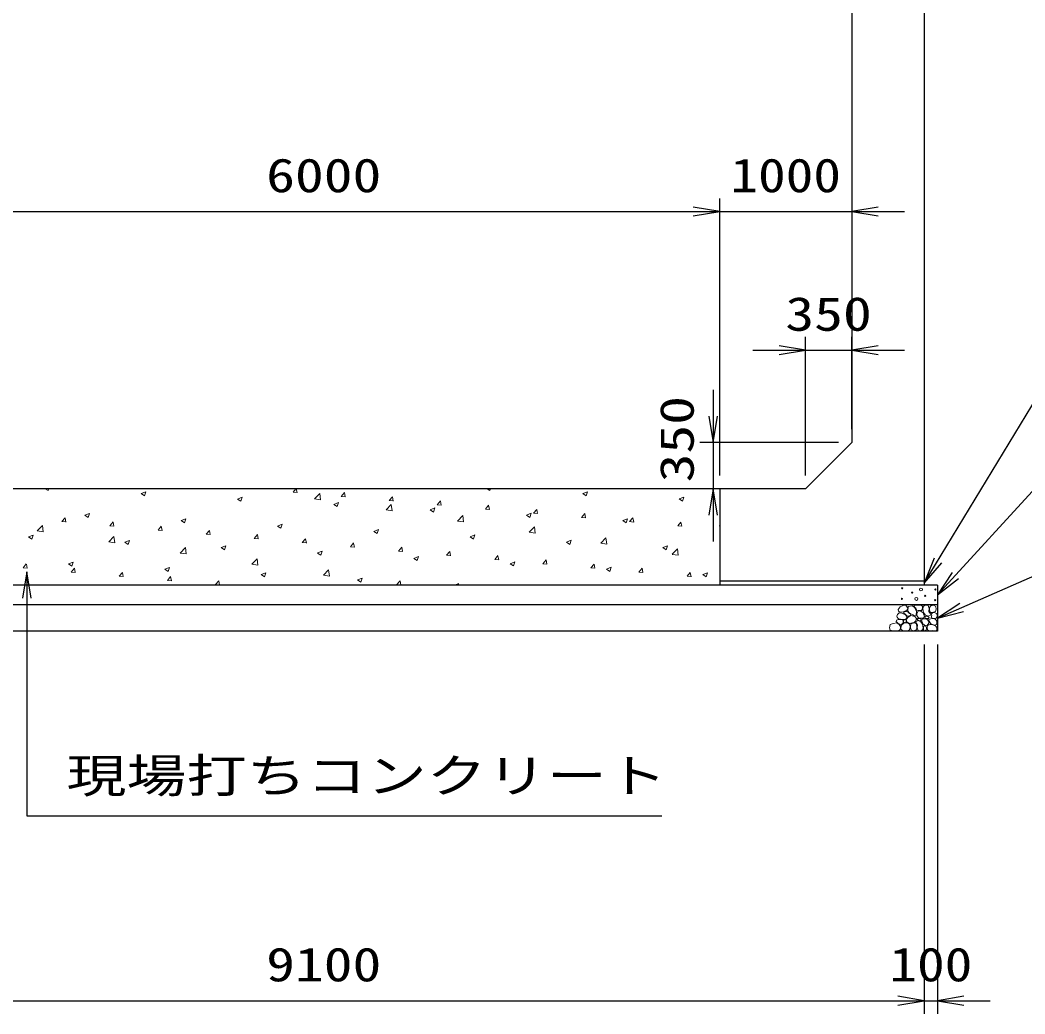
# Model space of a CAD drawing. Units: millimetres at full size. Extents: x 0 to 84100, y 0 to 59400.
# Drawn here: x 65749 to 73362, y 28820 to 36351 of the extents above; entities that cross this region are included whole.
import ezdxf
from ezdxf.enums import TextEntityAlignment as Align

# ---------------------------------------------------------------- set-up
doc = ezdxf.new("R2010")
doc.units = ezdxf.units.MM
for name, color, linetype, lineweight in [('D-DCR-HCHn', 4, 'Continuous', 9), ('D-STR-DIM', 7, 'Continuous', 25), ('D-STR-STRn', 1, 'Continuous', 25), ('D-STR-TXT', 7, 'Continuous', 25)]:
    doc.layers.add(name, color=color, linetype=linetype, lineweight=lineweight)
doc.styles.add('ＭＳ ゴシック', font='')
doc.styles.get('ＭＳ ゴシック').set_extended_font_data('MS Gothic')

# ---------------------------------------------------------------- blocks, each defined once
blk = doc.blocks.new('open_arrow')
at = {"color": 0, "linetype": 'Continuous', "lineweight": -2}
blk.add_lwpolyline([(7.5, 1.25), (0, 0), (7.5, -1.25)], dxfattribs=at)

msp = doc.modelspace()

# ---------------------------------------------------------------- linework, layer by layer
at = {"layer": 'D-DCR-HCHn'}
for p, q in [((65940.382, 32800), (65961.035, 32786.069)), ((65961.065, 32786.096), (65965.73, 32800)), ((66665.826, 32762.496), (66701.395, 32776.149)), ((66665.827, 32762.429), (66691.096, 32745.384)), ((66691.126, 32745.411), (66701.427, 32776.109)), ((67817.101, 32773.367), (67847.465, 32770.71)), ((67817.217, 32773.392), (67839.544, 32800)), ((67847.677, 32770.263), (67842.192, 32800)), ((67980.214, 32723.165), (68019.781, 32764.403)), ((68025.414, 32716.077), (68019.801, 32764.321)), ((68181.469, 32741.489), (68211.833, 32738.832)), ((68181.586, 32741.513), (68206.077, 32770.7)), ((68212.045, 32738.383), (68206.172, 32770.226)), ((68545.956, 32709.635), (68570.446, 32738.822)), ((68576.413, 32706.502), (68570.539, 32738.345)), ((69289.101, 32800), (69308.114, 32787.175)), ((69308.144, 32787.204), (69312.438, 32800)), ((70012.907, 32763.535), (70038.176, 32746.491)), ((70012.91, 32763.601), (70048.479, 32777.254)), ((70038.206, 32746.519), (70048.506, 32777.217)), ((67395.889, 32721.81), (67431.458, 32735.464)), ((67395.889, 32721.744), (67421.158, 32704.7)), ((67421.188, 32704.727), (67431.488, 32735.425)), ((67980.292, 32722.956), (68025.472, 32715.949)), ((68125.951, 32681.125), (68161.521, 32694.779)), ((68125.951, 32681.059), (68151.22, 32664.015)), ((68151.25, 32664.042), (68161.55, 32694.74)), ((68522.372, 32639.081), (68561.939, 32680.318)), ((68545.837, 32709.611), (68576.201, 32706.954)), ((68567.572, 32631.992), (68561.96, 32680.237)), ((68910.205, 32677.732), (68940.569, 32675.076)), ((68910.325, 32677.757), (68934.815, 32706.943)), ((68940.78, 32674.622), (68934.907, 32706.464)), ((69274.694, 32645.879), (69299.185, 32675.065)), ((69305.148, 32642.741), (69299.275, 32674.584)), ((70742.968, 32722.85), (70768.237, 32705.806)), ((70742.973, 32722.915), (70778.542, 32736.569)), ((70768.267, 32705.835), (70778.568, 32736.533)), ((66238.993, 32598.65), (66274.562, 32612.304)), ((66238.994, 32598.583), (66264.264, 32581.539)), ((66264.293, 32581.566), (66274.594, 32612.264)), ((68522.45, 32638.871), (68567.63, 32631.864)), ((68856.012, 32640.374), (68881.281, 32623.33)), ((68856.014, 32640.44), (68891.584, 32654.094)), ((68881.311, 32623.358), (68891.611, 32654.056)), ((69064.53, 32554.996), (69104.097, 32596.234)), ((69109.73, 32547.908), (69104.118, 32596.152)), ((69274.574, 32645.854), (69304.938, 32643.198)), ((69586.074, 32599.689), (69611.343, 32582.645)), ((69586.077, 32599.755), (69621.646, 32613.409)), ((69611.373, 32582.673), (69621.673, 32613.371)), ((69638.942, 32613.976), (69669.306, 32611.32)), ((69639.064, 32614.001), (69663.554, 32643.187)), ((69669.516, 32610.86), (69663.642, 32642.703)), ((70003.433, 32582.123), (70027.923, 32611.309)), ((70033.883, 32578.98), (70028.01, 32610.823)), ((65878.931, 32480.567), (65918.499, 32521.805)), ((65924.131, 32473.479), (65918.519, 32521.724)), ((66065.746, 32550.644), (66096.11, 32547.987)), ((66065.857, 32550.669), (66090.347, 32579.855)), ((66096.322, 32547.552), (66090.448, 32579.395)), ((66430.114, 32518.766), (66460.478, 32516.109)), ((66430.226, 32518.791), (66454.717, 32547.977)), ((66460.689, 32515.672), (66454.816, 32547.514)), ((66794.596, 32486.912), (66819.086, 32516.099)), ((66825.057, 32483.791), (66819.183, 32515.634)), ((66969.056, 32557.965), (67004.625, 32571.618)), ((66969.056, 32557.898), (66994.325, 32540.854)), ((66994.355, 32540.881), (67004.655, 32571.579)), ((67699.118, 32517.279), (67734.688, 32530.933)), ((67699.118, 32517.213), (67724.387, 32500.169)), ((67724.417, 32500.197), (67734.717, 32530.895)), ((69064.608, 32554.785), (69109.788, 32547.778)), ((69606.688, 32470.911), (69646.255, 32512.149)), ((69651.888, 32463.823), (69646.276, 32512.068)), ((70003.31, 32582.098), (70033.674, 32579.442)), ((70316.135, 32559.004), (70341.404, 32541.96)), ((70316.14, 32559.07), (70351.709, 32572.723)), ((70341.434, 32541.989), (70351.735, 32572.687)), ((70367.678, 32550.22), (70398.042, 32547.564)), ((70367.802, 32550.244), (70392.293, 32579.431)), ((70398.251, 32547.099), (70392.378, 32578.942)), ((70732.046, 32518.342), (70762.41, 32515.686)), ((70732.172, 32518.366), (70756.662, 32547.553)), ((70762.619, 32515.219), (70756.745, 32547.062)), ((71046.197, 32518.32), (71050, 32515.754)), ((71046.202, 32518.384), (71050, 32519.842)), ((65812.16, 32434.804), (65847.729, 32448.458)), ((65812.162, 32434.738), (65837.431, 32417.693)), ((65837.46, 32417.72), (65847.761, 32448.418)), ((65879.008, 32480.363), (65924.188, 32473.356)), ((66421.089, 32396.482), (66460.657, 32437.72)), ((66466.289, 32389.395), (66460.677, 32437.639)), ((66794.482, 32486.888), (66824.846, 32484.231)), ((67158.85, 32455.01), (67189.214, 32452.353)), ((67158.965, 32455.034), (67183.455, 32484.221)), ((67189.425, 32451.911), (67183.551, 32483.753)), ((67523.334, 32423.156), (67547.825, 32452.342)), ((67553.792, 32420.03), (67547.919, 32451.873)), ((68429.179, 32476.529), (68454.448, 32459.484)), ((68429.181, 32476.594), (68464.751, 32490.248)), ((68454.478, 32459.512), (68464.779, 32490.21)), ((69159.241, 32435.844), (69184.51, 32418.8)), ((69159.244, 32435.909), (69194.813, 32449.563)), ((69184.54, 32418.828), (69194.84, 32449.526)), ((69606.766, 32470.7), (69651.946, 32463.693)), ((66421.166, 32396.277), (66466.346, 32389.27)), ((66542.223, 32394.119), (66577.792, 32407.773)), ((66542.223, 32394.053), (66567.492, 32377.009)), ((66567.522, 32377.035), (66577.822, 32407.733)), ((67272.285, 32353.433), (67307.855, 32367.087)), ((67297.584, 32336.351), (67307.884, 32367.049)), ((67523.218, 32423.132), (67553.582, 32420.475)), ((67887.586, 32391.253), (67917.95, 32388.597)), ((67887.704, 32391.278), (67912.194, 32420.464)), ((67918.16, 32388.149), (67912.287, 32419.992)), ((68251.955, 32359.375), (68282.319, 32356.719)), ((68252.073, 32359.4), (68276.563, 32388.586)), ((68282.528, 32356.269), (68276.654, 32388.112)), ((68616.442, 32327.522), (68640.933, 32356.708)), ((68646.895, 32324.388), (68641.022, 32356.231)), ((69889.303, 32395.159), (69914.572, 32378.115)), ((69889.307, 32395.224), (69924.876, 32408.878)), ((69914.601, 32378.143), (69924.902, 32408.841)), ((70148.846, 32386.827), (70188.413, 32428.064)), ((70148.924, 32386.614), (70194.104, 32379.607)), ((70194.047, 32379.738), (70188.434, 32427.983)), ((70619.369, 32354.538), (70654.939, 32368.192)), ((70644.663, 32337.459), (70654.963, 32368.157)), ((66963.247, 32312.398), (67002.815, 32353.635)), ((66963.324, 32312.192), (67008.504, 32305.185)), ((67008.447, 32305.31), (67002.835, 32353.555)), ((67272.285, 32353.368), (67297.554, 32336.324)), ((68002.346, 32312.683), (68027.616, 32295.639)), ((68002.348, 32312.748), (68037.918, 32326.402)), ((68027.645, 32295.666), (68037.946, 32326.364)), ((68616.323, 32327.497), (68646.687, 32324.841)), ((68732.411, 32272.063), (68767.98, 32285.717)), ((68757.707, 32254.982), (68768.007, 32285.68)), ((68980.691, 32295.619), (69011.055, 32292.963)), ((68980.812, 32295.643), (69005.302, 32324.83)), ((69011.263, 32292.508), (69005.39, 32324.351)), ((69345.181, 32263.765), (69369.671, 32292.952)), ((69375.631, 32260.627), (69369.757, 32292.47)), ((70619.364, 32354.474), (70644.633, 32337.43)), ((70691.004, 32302.742), (70730.571, 32343.98)), ((70691.083, 32302.529), (70736.262, 32295.522)), ((70736.205, 32295.654), (70730.592, 32343.899)), ((65771.975, 32200.433), (65796.465, 32229.62)), ((65802.437, 32197.319), (65796.563, 32229.162)), ((66115.39, 32230.273), (66150.959, 32243.927)), ((66115.39, 32230.207), (66140.659, 32213.163)), ((66140.689, 32213.19), (66150.989, 32243.888)), ((67505.405, 32228.313), (67544.973, 32269.551)), ((67505.483, 32228.106), (67550.662, 32221.099)), ((67550.605, 32221.226), (67544.993, 32269.47)), ((68732.408, 32271.998), (68757.677, 32254.954)), ((69345.059, 32263.741), (69375.423, 32261.085)), ((69462.47, 32231.313), (69487.739, 32214.269)), ((69462.474, 32231.378), (69498.043, 32245.032)), ((69487.768, 32214.297), (69498.069, 32244.995)), ((69709.427, 32231.863), (69739.791, 32229.207)), ((69709.55, 32231.887), (69734.041, 32261.073)), ((69739.998, 32228.747), (69734.125, 32260.589)), ((70073.92, 32200.009), (70098.41, 32229.195)), ((70104.366, 32196.866), (70098.493, 32228.709)), ((70192.536, 32190.693), (70228.106, 32204.346)), ((70217.83, 32173.613), (70228.13, 32204.311)), ((65771.863, 32200.409), (65802.227, 32197.752)), ((66136.231, 32168.531), (66166.595, 32165.874)), ((66136.344, 32168.555), (66160.834, 32197.741)), ((66166.804, 32165.438), (66160.931, 32197.281)), ((66500.599, 32136.652), (66530.963, 32133.996)), ((66500.713, 32136.677), (66525.204, 32165.863)), ((66531.172, 32133.558), (66525.298, 32165.401)), ((66845.452, 32189.588), (66881.022, 32203.241)), ((66845.452, 32189.522), (66870.721, 32172.478)), ((66865.083, 32104.799), (66889.573, 32133.985)), ((66870.751, 32172.505), (66881.051, 32203.203)), ((66895.54, 32101.677), (66889.666, 32133.52)), ((67575.514, 32148.837), (67600.783, 32131.793)), ((67575.515, 32148.902), (67611.085, 32162.556)), ((67600.812, 32131.821), (67611.113, 32162.519)), ((68047.563, 32144.228), (68087.131, 32185.466)), ((68047.641, 32144.021), (68092.821, 32137.013)), ((68092.764, 32137.141), (68087.151, 32185.386)), ((70073.796, 32199.985), (70104.16, 32197.328)), ((70192.531, 32190.628), (70217.8, 32173.584)), ((70438.164, 32168.107), (70468.528, 32165.45)), ((70438.289, 32168.131), (70462.779, 32197.317)), ((70468.734, 32164.985), (70462.86, 32196.828)), ((70802.532, 32136.229), (70832.896, 32133.572)), ((70802.659, 32136.253), (70827.149, 32165.439)), ((70833.101, 32133.105), (70827.228, 32164.948)), ((70922.593, 32149.944), (70947.862, 32132.899)), ((70922.599, 32150.007), (70958.169, 32163.661)), ((70947.891, 32132.928), (70958.192, 32163.626)), ((66864.968, 32104.774), (66895.332, 32102.118)), ((67229.336, 32072.896), (67259.7, 32070.24)), ((67229.452, 32072.921), (67253.942, 32102.107)), ((67259.87, 32070), (67254.034, 32101.639)), ((67618.12, 32070), (67618.312, 32070.229)), ((68305.575, 32108.153), (68330.844, 32091.108)), ((68305.578, 32108.217), (68341.147, 32121.871)), ((68330.874, 32091.136), (68341.174, 32121.834)), ((68599.178, 32070), (68629.289, 32101.382)), ((68632.951, 32070), (68629.309, 32101.301)), ((69042.07, 32070), (69071.21, 32081.186)), ((69067.495, 32070), (69071.236, 32081.15))]:
    msp.add_line(p, q, dxfattribs=at)
for points in [[(72467.988, 31879.601), (72474.036, 31885.086), (72475.103, 31890.792), (72471.586, 31903.305), (72461.29, 31917.61), (72438.996, 31916.105), (72417.429, 31905.811), (72402.805, 31885.597), (72404.979, 31872.456), (72411.98, 31865.716), (72423.231, 31863.215), (72439.489, 31867.483), (72460.711, 31874.481)], [(72526.553, 31836.214), (72539.311, 31840.569), (72540.575, 31868.678), (72527.488, 31897.359), (72510.552, 31913.536), (72478.597, 31907.032), (72475.867, 31871.913), (72486.184, 31859.876), (72514.261, 31844.301)], [(72630.31, 31913.906), (72637.244, 31893.102), (72634.933, 31869.988), (72651.113, 31844.562), (72630.31, 31833.005), (72607.195, 31844.562), (72593.327, 31863.053), (72588.704, 31893.102), (72593.327, 31909.283), (72607.195, 31916.217)], [(72648.802, 31911.594), (72669.605, 31916.217), (72688.096, 31906.971), (72690.408, 31886.168), (72685.785, 31869.988), (72662.67, 31863.053), (72646.49, 31863.053), (72639.556, 31874.611), (72639.556, 31900.037)], [(72406.628, 31811.832), (72401.312, 31816.874), (72394.524, 31825.68), (72392.855, 31833.275), (72396.856, 31847.685), (72410.912, 31858.67), (72431.093, 31857.89), (72458.302, 31843.001), (72467.914, 31830.757), (72464.848, 31816.784), (72455.222, 31810.04), (72446.401, 31809.145), (72432.637, 31809.524), (72419.192, 31811.002)], [(72495.202, 31845.711), (72493.546, 31839.566), (72487.989, 31835.193), (72475.81, 31833.302), (72464.695, 31839.802), (72454.408, 31849.138), (72445.142, 31857.333), (72445.365, 31863.462), (72451.264, 31868.875), (72465.797, 31870.356), (72478.53, 31864.383), (72487.989, 31855.165), (72492.719, 31850.556)], [(72486.797, 31779.532), (72522.171, 31786.129), (72537.218, 31798.266), (72541.97, 31817.263), (72527.287, 31831.629), (72498.677, 31839.69), (72477.03, 31826.761), (72463.039, 31809.347), (72466.998, 31791.67)], [(72591.015, 31858.431), (72602.573, 31830.693), (72593.327, 31819.136), (72565.589, 31819.136), (72554.032, 31823.759), (72542.475, 31839.939), (72542.475, 31853.808), (72554.032, 31872.299), (72567.901, 31874.611)], [(72625.687, 31833.005), (72637.244, 31823.759), (72632.621, 31816.824), (72616.441, 31816.824), (72609.507, 31819.136), (72604.884, 31828.382), (72611.818, 31835.316)], [(72692.719, 31853.808), (72699.654, 31833.005), (72690.408, 31819.136), (72667.293, 31816.824), (72651.512, 31823.599), (72658.048, 31839.939), (72653.425, 31849.185), (72662.67, 31858.431), (72676.539, 31863.053)], [(72390.028, 31722.493), (72405.163, 31724.274), (72415.134, 31729.787), (72419.165, 31742.722), (72419.055, 31754.963), (72409.828, 31771.678), (72391.758, 31782.822), (72364.269, 31778.403), (72342.547, 31770.334), (72337.357, 31746.125), (72341.97, 31728.257), (72363.116, 31722.877)], [(72422.403, 31770.331), (72432.105, 31775.079), (72439.11, 31783.822), (72439.281, 31795.084), (72435.058, 31805.627), (72419.811, 31807.625), (72404.946, 31808.018), (72390.519, 31802.512), (72388.151, 31793.273), (72400.46, 31782.195), (72415.445, 31773.15)], [(72487.648, 31773.637), (72472.694, 31782.556), (72446.56, 31782.292), (72425.07, 31763.525), (72421.357, 31734.899), (72435.147, 31724.245), (72471.902, 31721.871), (72488.269, 31731.633), (72492.828, 31754.06)], [(72450.029, 31785.265), (72445.817, 31788.446), (72442.314, 31793.505), (72442.19, 31800.431), (72446.586, 31806.067), (72454.231, 31807.977), (72460.644, 31806.179), (72462.296, 31800.442), (72463.104, 31794.835), (72462.119, 31787.456), (72456.025, 31784.127)], [(72535.412, 31727.783), (72516.15, 31723.503), (72499.028, 31732.064), (72496.888, 31751.326), (72499.032, 31774.878), (72522.571, 31782.327), (72537.553, 31778.603), (72543.973, 31762.027), (72543.973, 31738.484)], [(72552.534, 31725.643), (72546.114, 31744.905), (72548.254, 31766.308), (72533.272, 31789.85), (72552.534, 31800.551), (72573.937, 31789.85), (72586.778, 31772.728), (72591.059, 31744.905), (72586.778, 31729.924), (72573.937, 31723.503)], [(72556.815, 31800.551), (72546.114, 31809.112), (72550.394, 31815.533), (72565.376, 31815.533), (72571.796, 31813.393), (72576.077, 31804.832), (72569.656, 31798.411)], [(72588.918, 31777.009), (72578.217, 31802.692), (72586.778, 31813.393), (72612.461, 31813.393), (72623.162, 31809.112), (72633.863, 31794.131), (72633.863, 31781.289), (72623.162, 31764.167), (72610.321, 31762.027)], [(72593.199, 31729.924), (72593.199, 31755.606), (72603.9, 31762.027), (72614.601, 31755.606), (72616.741, 31740.625), (72614.601, 31727.783), (72599.619, 31723.503)], [(72640.284, 31723.503), (72625.302, 31729.924), (72621.022, 31751.326), (72629.583, 31766.308), (72644.565, 31770.588), (72663.827, 31768.448), (72685.229, 31759.887), (72695.93, 31747.045), (72695.93, 31732.064), (72689.51, 31723.503), (72663.827, 31725.643)], [(72648.845, 31777.009), (72631.723, 31802.692), (72633.863, 31809.112), (72657.406, 31815.533), (72678.808, 31813.393), (72693.79, 31800.551), (72695.93, 31785.57), (72693.79, 31770.588), (72676.668, 31766.308)]]:
    msp.add_lwpolyline(points, close=True, dxfattribs=at)
msp.add_lwpolyline([(72556.568, 31918.547), (72573.907, 31916.446), (72585.742, 31908.701), (72585.374, 31889.819), (72579.486, 31876.087), (72564.975, 31876.185), (72544.893, 31879.153), (72535.201, 31893.689), (72525.918, 31903.492), (72523.116, 31914.345), (72535.901, 31918.547), (72556.918, 31918.547)], dxfattribs=at)
for centre, radius in [((72432.803, 32045.221), 4.5), ((72508.437, 32012.459), 4.5), ((72540.004, 31964.955), 11.25), ((72574.996, 32036.145), 11.25), ((72606.563, 31988.641), 4.5), ((72683.909, 32036.145), 4.5), ((72431.091, 31964.955), 4.5), ((72682.197, 31955.879), 4.5)]:
    msp.add_circle(centre, radius, dxfattribs=at)
at = {"layer": 'D-STR-DIM'}
for p, q in [((71050, 32900), (71050, 35000)), ((71050, 32900), (71050, 35000)), ((65050, 34900), (71050, 34900)), ((70650, 34900), (72450, 34900)), ((71700, 32900), (71700, 33950)), ((72050, 33250), (72050, 33950)), ((71300, 33850), (72450, 33850)), ((71000, 33550), (71000, 32400)), ((71950, 33150), (70900, 33150)), ((71600, 32800), (70900, 32800)), ((72600, 31620), (72600, 28820)), ((72600, 31620), (72600, 28820)), ((72700, 31620), (72700, 28820)), ((63500, 28920), (72600, 28920)), ((72200, 28920), (73100, 28920))]:
    msp.add_line(p, q, dxfattribs=at)
at = {"layer": 'D-STR-STRn'}
for p, q in [((72600, 39400), (72600, 32100)), ((72050, 38450), (72050, 33150)), ((72050, 33150), (71700, 32800)), ((71700, 32800), (64400, 32800)), ((71050, 32800), (71050, 32070)), ((72700, 32070), (63400, 32070)), ((72600, 32100), (71050, 32100)), ((72600, 32100), (72600, 32070)), ((72700, 32070), (72700, 31720)), ((72700, 31920), (63400, 31920)), ((72700, 31720), (63400, 31720))]:
    msp.add_line(p, q, dxfattribs=at)
at = {"layer": 'D-STR-TXT'}
for points in [[(72600, 32085), (73500, 33570), (73700, 33570), (78767.513, 33570)], [(72700, 31995), (73500, 32870), (73700, 32870), (77403.046, 32870)], [(65800, 32170), (65800, 30320), (66000, 30320), (70612.69, 30320)], [(72700, 31820), (73500, 32170), (73700, 32170), (75029.442, 32170)]]:
    msp.add_lwpolyline(points, dxfattribs=at)

# ---------------------------------------------------------------- block references
at = {"layer": 'D-STR-DIM', "xscale": 26.7, "yscale": 26.7}
for p, rotation in [((71050, 34900), 180), ((71050, 34900), 180), ((71700, 33850), 180), ((71000, 33150), 90), ((71000, 32800), 270), ((72600, 28920), 180), ((72600, 28920), 180)]:
    msp.add_blockref('open_arrow', p, dxfattribs=dict(at, rotation=rotation))
for p in [(72050, 34900), (72050, 33850), (72700, 28920)]:
    msp.add_blockref('open_arrow', p, dxfattribs=at)
at = {"layer": 'D-STR-TXT', "xscale": 26.7, "yscale": 26.7}
for p, rotation in [((72600, 32085), 58.8), ((65800, 32170), 270), ((72700, 31995), 47.6), ((72700, 31820), 23.6)]:
    msp.add_blockref('open_arrow', p, dxfattribs=dict(at, rotation=rotation))

# ---------------------------------------------------------------- texts
at = {"layer": 'D-STR-DIM', "style": 'ＭＳ ゴシック'}
for s, width, p in [('6000', 1.25, (68050, 35175)), ('1000', 1.2, (71550, 35175)), ('350', 1.25, (71875, 34125)), ('9100', 1.25, (68050, 29195)), ('100', 1.2, (72650, 29195))]:
    msp.add_text(s, height=256.6, dxfattribs=dict(at, width=width)).set_placement(p, align=Align.MIDDLE_CENTER)
at = {"layer": 'D-STR-DIM', "style": 'ＭＳ ゴシック', "width": 1.25}
msp.add_text('350', height=256.6, rotation=90, dxfattribs=at).set_placement((70725, 33175), align=Align.MIDDLE_CENTER)
at = {"layer": 'D-STR-TXT', "style": 'ＭＳ ゴシック', "width": 1.3}
msp.add_text('現場打ちコンクリート', height=256.6, dxfattribs=at).set_placement((66100, 30420), align=Align.BOTTOM_LEFT)

doc.saveas('drawing.dxf')
